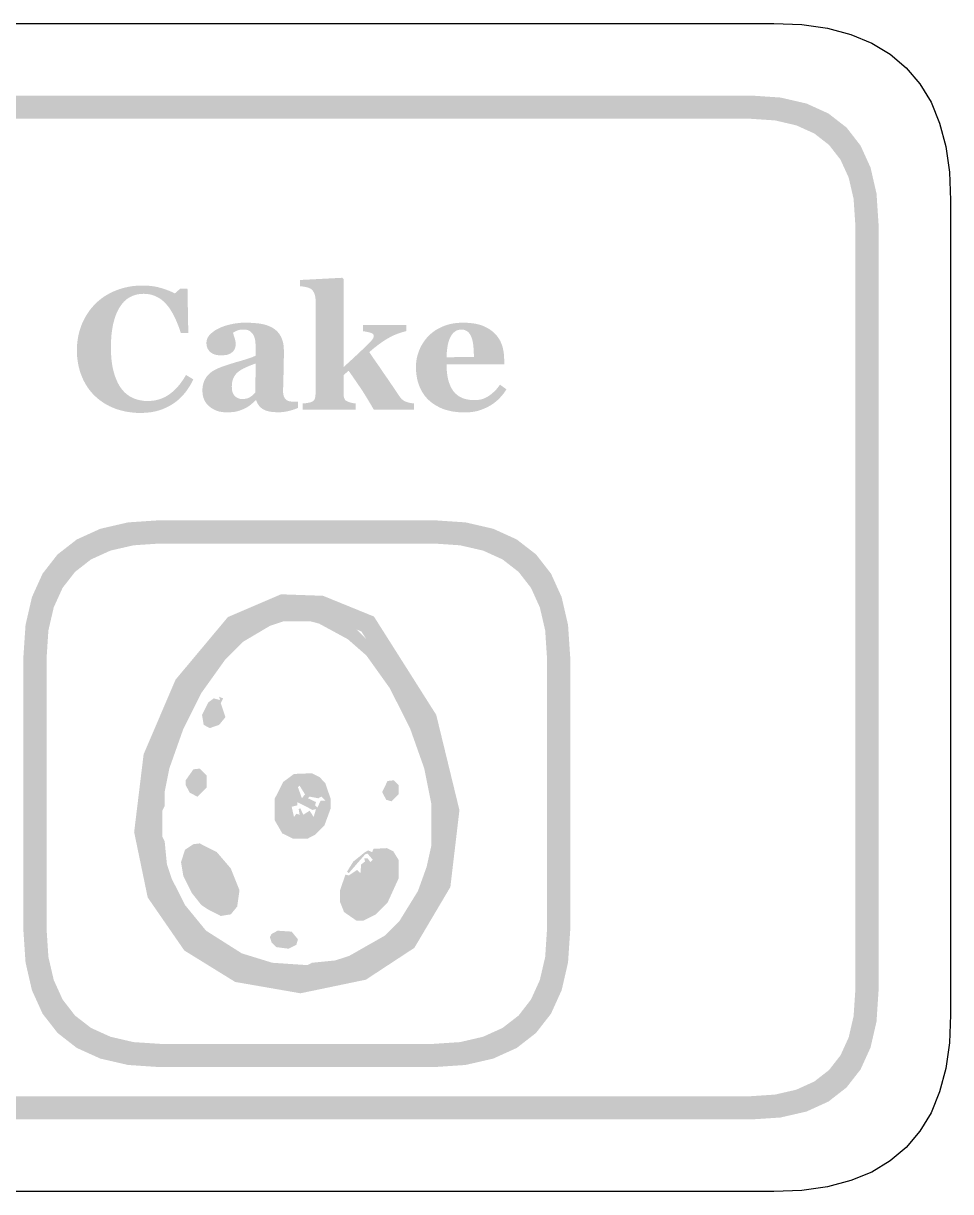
# Model space of a CAD drawing. Header units: millimetres. Extents: x 6 to 294, y 109 to 451.
# Drawn here: x 54.1 to 70.04, y 268.86 to 288.94 of the extents above; entities that cross this region are included whole.
import ezdxf

# ---------------------------------------------------------------- set-up
doc = ezdxf.new("R2010")
doc.units = ezdxf.units.MM
doc.layers.add('CUT', color=1, linetype='Continuous')
doc.layers.add('RASTER', color=7, linetype='Continuous')

msp = doc.modelspace()

# ---------------------------------------------------------------- hatches: boundary and pattern name
at = {"layer": 'RASTER'}
h = msp.add_hatch(color=7, dxfattribs=at)
h.paths.add_polyline_path([(7.2, 285.501), (7.234, 286.016), (7.337, 286.463), (7.509, 286.841), (7.75, 287.151), (8.059, 287.391), (8.438, 287.563), (8.884, 287.666), (9.4, 287.701), (66.6, 287.701), (67.116, 287.666), (67.563, 287.563), (67.941, 287.391), (68.25, 287.151), (68.491, 286.841), (68.663, 286.463), (68.766, 286.016), (68.8, 285.501), (68.8, 272.301), (68.766, 271.785), (68.663, 271.338), (68.491, 270.96), (68.25, 270.651), (67.941, 270.41), (67.563, 270.238), (67.116, 270.135), (66.6, 270.101), (9.4, 270.101), (8.884, 270.135), (8.438, 270.238), (8.059, 270.41), (7.75, 270.651), (7.509, 270.96), (7.337, 271.338), (7.234, 271.785), (7.2, 272.301)])
h.paths.add_polyline_path([(7.6, 285.501), (7.6, 272.301), (7.628, 271.879), (7.712, 271.513), (7.853, 271.204), (8.05, 270.951), (8.303, 270.754), (8.612, 270.613), (8.978, 270.529), (9.4, 270.501), (66.6, 270.501), (67.022, 270.529), (67.387, 270.613), (67.697, 270.754), (67.95, 270.951), (68.147, 271.204), (68.288, 271.513), (68.372, 271.879), (68.4, 272.301), (68.4, 285.501), (68.372, 285.923), (68.288, 286.288), (68.147, 286.598), (67.95, 286.851), (67.697, 287.048), (67.387, 287.188), (67.022, 287.273), (66.6, 287.301), (9.4, 287.301), (8.978, 287.273), (8.612, 287.188), (8.303, 287.048), (8.05, 286.851), (7.853, 286.598), (7.712, 286.288), (7.628, 285.923), (7.6, 285.501)], flags=0)
for points in [[(60.813, 282.301), (60.124, 282.301), (60.092, 282.356), (60.061, 282.409), (60.031, 282.459), (60.002, 282.508), (59.973, 282.554), (59.945, 282.599), (59.917, 282.641), (59.891, 282.681), (59.864, 282.72), (59.839, 282.758), (59.813, 282.795), (59.788, 282.831), (59.763, 282.867), (59.739, 282.902), (59.715, 282.937), (59.691, 282.97), (59.604, 282.896), (59.604, 282.576), (59.604, 282.563), (59.604, 282.551), (59.606, 282.539), (59.607, 282.528), (59.61, 282.518), (59.612, 282.508), (59.615, 282.498), (59.619, 282.49), (59.623, 282.482), (59.628, 282.474), (59.634, 282.467), (59.641, 282.46), (59.649, 282.455), (59.658, 282.449), (59.668, 282.444), (59.678, 282.44), (59.685, 282.437), (59.692, 282.434), (59.699, 282.432), (59.707, 282.429), (59.715, 282.426), (59.723, 282.424), (59.731, 282.422), (59.74, 282.419), (59.749, 282.417), (59.757, 282.415), (59.766, 282.414), (59.775, 282.412), (59.784, 282.411), (59.792, 282.41), (59.801, 282.409), (59.81, 282.408), (59.81, 282.301), (58.903, 282.301), (58.903, 282.408), (58.912, 282.408), (58.922, 282.409), (58.931, 282.41), (58.94, 282.411), (58.949, 282.412), (58.958, 282.413), (58.967, 282.415), (58.977, 282.416), (58.986, 282.417), (58.994, 282.419), (59.003, 282.42), (59.011, 282.422), (59.019, 282.424), (59.027, 282.426), (59.034, 282.428), (59.041, 282.43), (59.052, 282.434), (59.063, 282.439), (59.072, 282.444), (59.08, 282.45), (59.088, 282.457), (59.094, 282.464), (59.1, 282.471), (59.105, 282.48), (59.109, 282.488), (59.112, 282.498), (59.115, 282.508), (59.117, 282.518), (59.119, 282.53), (59.121, 282.542), (59.121, 282.554), (59.122, 282.567), (59.122, 284.201), (59.121, 284.213), (59.12, 284.225), (59.119, 284.237), (59.116, 284.25), (59.113, 284.263), (59.11, 284.275), (59.105, 284.288), (59.1, 284.301), (59.095, 284.314), (59.088, 284.325), (59.082, 284.336), (59.074, 284.347), (59.066, 284.356), (59.057, 284.365), (59.048, 284.372), (59.038, 284.379), (59.031, 284.384), (59.022, 284.388), (59.013, 284.392), (59.003, 284.396), (58.992, 284.399), (58.981, 284.402), (58.968, 284.406), (58.955, 284.409), (58.941, 284.411), (58.927, 284.414), (58.914, 284.416), (58.901, 284.418), (58.889, 284.42), (58.877, 284.421), (58.865, 284.422), (58.854, 284.423), (58.854, 284.53), (59.582, 284.568), (59.604, 284.545), (59.604, 283.033), (59.631, 283.058), (59.659, 283.083), (59.689, 283.11), (59.719, 283.138), (59.75, 283.166), (59.781, 283.196), (59.814, 283.226), (59.847, 283.257), (59.88, 283.289), (59.912, 283.318), (59.942, 283.347), (59.97, 283.374), (59.996, 283.399), (60.021, 283.424), (60.044, 283.447), (60.065, 283.468), (60.076, 283.48), (60.086, 283.492), (60.095, 283.502), (60.102, 283.512), (60.108, 283.521), (60.113, 283.529), (60.116, 283.537), (60.118, 283.544), (60.12, 283.55), (60.121, 283.555), (60.122, 283.56), (60.122, 283.564), (60.123, 283.568), (60.123, 283.571), (60.123, 283.573), (60.124, 283.575), (60.123, 283.582), (60.121, 283.588), (60.117, 283.594), (60.112, 283.599), (60.106, 283.605), (60.098, 283.61), (60.088, 283.615), (60.077, 283.619), (60.065, 283.623), (60.051, 283.628), (60.036, 283.632), (60.02, 283.636), (60.002, 283.639), (59.982, 283.643), (59.961, 283.647), (59.939, 283.65), (59.939, 283.754), (60.683, 283.754), (60.683, 283.653), (60.648, 283.643), (60.614, 283.633), (60.583, 283.623), (60.554, 283.613), (60.527, 283.604), (60.503, 283.594), (60.48, 283.585), (60.46, 283.576), (60.44, 283.567), (60.42, 283.556), (60.4, 283.546), (60.379, 283.534), (60.358, 283.522), (60.337, 283.509), (60.314, 283.495), (60.292, 283.48), (60.277, 283.47), (60.262, 283.46), (60.247, 283.45), (60.233, 283.44), (60.218, 283.429), (60.204, 283.419), (60.19, 283.408), (60.176, 283.397), (60.161, 283.386), (60.146, 283.374), (60.131, 283.362), (60.115, 283.349), (60.098, 283.335), (60.081, 283.32), (60.064, 283.305), (60.046, 283.29), (60.081, 283.238), (60.116, 283.187), (60.15, 283.138), (60.184, 283.089), (60.217, 283.042), (60.249, 282.995), (60.28, 282.949), (60.311, 282.904), (60.342, 282.86), (60.373, 282.814), (60.404, 282.768), (60.436, 282.722), (60.468, 282.675), (60.5, 282.627), (60.533, 282.578), (60.566, 282.529), (60.578, 282.513), (60.59, 282.498), (60.603, 282.484), (60.617, 282.472), (60.631, 282.461), (60.646, 282.452), (60.662, 282.444), (60.679, 282.437), (60.696, 282.431), (60.712, 282.426), (60.729, 282.422), (60.746, 282.418), (60.763, 282.415), (60.78, 282.412), (60.797, 282.409), (60.813, 282.408)], [(56.107, 282.245), (56.05, 282.246), (55.995, 282.25), (55.94, 282.256), (55.886, 282.264), (55.833, 282.274), (55.781, 282.287), (55.729, 282.302), (55.679, 282.319), (55.63, 282.339), (55.583, 282.36), (55.537, 282.384), (55.493, 282.41), (55.45, 282.438), (55.409, 282.468), (55.37, 282.5), (55.332, 282.534), (55.297, 282.569), (55.263, 282.607), (55.232, 282.646), (55.202, 282.688), (55.175, 282.731), (55.149, 282.777), (55.125, 282.825), (55.104, 282.874), (55.084, 282.926), (55.067, 282.978), (55.053, 283.032), (55.041, 283.087), (55.032, 283.144), (55.025, 283.201), (55.021, 283.26), (55.02, 283.32), (55.021, 283.38), (55.025, 283.439), (55.032, 283.497), (55.041, 283.553), (55.053, 283.608), (55.067, 283.663), (55.085, 283.716), (55.104, 283.768), (55.126, 283.818), (55.151, 283.867), (55.177, 283.914), (55.206, 283.96), (55.236, 284.004), (55.269, 284.046), (55.304, 284.086), (55.341, 284.125), (55.379, 284.16), (55.419, 284.194), (55.461, 284.226), (55.505, 284.256), (55.551, 284.283), (55.599, 284.309), (55.648, 284.332), (55.7, 284.354), (55.753, 284.373), (55.806, 284.389), (55.861, 284.403), (55.917, 284.415), (55.973, 284.424), (56.03, 284.43), (56.089, 284.434), (56.148, 284.435), (56.191, 284.434), (56.232, 284.432), (56.273, 284.429), (56.313, 284.425), (56.352, 284.419), (56.39, 284.412), (56.427, 284.403), (56.463, 284.393), (56.498, 284.383), (56.531, 284.372), (56.563, 284.36), (56.594, 284.349), (56.623, 284.337), (56.651, 284.325), (56.678, 284.312), (56.703, 284.299), (56.794, 284.379), (56.921, 284.379), (56.935, 283.621), (56.806, 283.621), (56.778, 283.705), (56.748, 283.783), (56.717, 283.855), (56.685, 283.922), (56.651, 283.982), (56.616, 284.038), (56.58, 284.087), (56.542, 284.13), (56.502, 284.168), (56.461, 284.202), (56.417, 284.229), (56.371, 284.252), (56.323, 284.27), (56.273, 284.283), (56.221, 284.29), (56.167, 284.293), (56.1, 284.289), (56.038, 284.278), (55.979, 284.259), (55.925, 284.232), (55.874, 284.198), (55.828, 284.157), (55.786, 284.107), (55.748, 284.051), (55.714, 283.987), (55.685, 283.917), (55.661, 283.841), (55.64, 283.759), (55.625, 283.671), (55.613, 283.577), (55.607, 283.477), (55.604, 283.37), (55.605, 283.309), (55.608, 283.251), (55.611, 283.195), (55.617, 283.141), (55.624, 283.089), (55.632, 283.04), (55.642, 282.992), (55.654, 282.948), (55.666, 282.905), (55.68, 282.864), (55.695, 282.826), (55.71, 282.79), (55.727, 282.755), (55.744, 282.723), (55.762, 282.693), (55.782, 282.666), (55.803, 282.639), (55.826, 282.614), (55.85, 282.59), (55.874, 282.569), (55.9, 282.55), (55.926, 282.532), (55.954, 282.516), (55.982, 282.502), (56.012, 282.49), (56.042, 282.479), (56.073, 282.471), (56.104, 282.463), (56.137, 282.458), (56.17, 282.453), (56.204, 282.451), (56.239, 282.45), (56.289, 282.452), (56.339, 282.457), (56.386, 282.466), (56.433, 282.478), (56.478, 282.494), (56.521, 282.513), (56.563, 282.535), (56.604, 282.562), (56.644, 282.591), (56.683, 282.624), (56.721, 282.661), (56.758, 282.701), (56.794, 282.745), (56.829, 282.793), (56.863, 282.844), (56.896, 282.898), (57.022, 282.822), (57.006, 282.79), (56.99, 282.76), (56.973, 282.729), (56.955, 282.7), (56.937, 282.672), (56.918, 282.644), (56.899, 282.617), (56.879, 282.592), (56.858, 282.567), (56.837, 282.542), (56.815, 282.519), (56.792, 282.497), (56.768, 282.475), (56.744, 282.455), (56.719, 282.435), (56.693, 282.417), (56.664, 282.397), (56.633, 282.378), (56.603, 282.361), (56.571, 282.345), (56.539, 282.33), (56.506, 282.315), (56.472, 282.302), (56.437, 282.291), (56.401, 282.28), (56.364, 282.271), (56.325, 282.263), (56.285, 282.256), (56.243, 282.252), (56.199, 282.248), (56.154, 282.246), (56.107, 282.245)]]:
    msp.add_hatch(color=7, dxfattribs=at).paths.add_polyline_path(points)
h = msp.add_hatch(color=7, dxfattribs=at)
h.paths.add_polyline_path([(58.821, 282.332), (58.805, 282.325), (58.788, 282.318), (58.77, 282.311), (58.751, 282.305), (58.732, 282.298), (58.711, 282.292), (58.691, 282.286), (58.669, 282.28), (58.647, 282.275), (58.624, 282.27), (58.602, 282.266), (58.578, 282.263), (58.555, 282.26), (58.531, 282.258), (58.507, 282.257), (58.483, 282.257), (58.439, 282.258), (58.399, 282.26), (58.361, 282.264), (58.327, 282.27), (58.295, 282.278), (58.266, 282.287), (58.241, 282.298), (58.218, 282.31), (58.197, 282.324), (58.179, 282.34), (58.162, 282.357), (58.146, 282.375), (58.133, 282.395), (58.121, 282.416), (58.111, 282.439), (58.102, 282.463), (58.093, 282.463), (58.081, 282.451), (58.069, 282.439), (58.056, 282.428), (58.044, 282.417), (58.032, 282.407), (58.021, 282.397), (58.009, 282.387), (57.997, 282.378), (57.986, 282.37), (57.974, 282.361), (57.962, 282.354), (57.95, 282.346), (57.937, 282.338), (57.924, 282.331), (57.912, 282.325), (57.898, 282.318), (57.881, 282.311), (57.864, 282.303), (57.848, 282.297), (57.831, 282.29), (57.814, 282.285), (57.798, 282.28), (57.782, 282.275), (57.766, 282.271), (57.749, 282.267), (57.731, 282.264), (57.711, 282.261), (57.69, 282.259), (57.666, 282.258), (57.642, 282.256), (57.616, 282.256), (57.588, 282.255), (57.546, 282.257), (57.506, 282.262), (57.467, 282.269), (57.43, 282.28), (57.395, 282.295), (57.361, 282.312), (57.329, 282.332), (57.298, 282.356), (57.27, 282.382), (57.245, 282.41), (57.225, 282.44), (57.208, 282.472), (57.195, 282.507), (57.185, 282.543), (57.18, 282.581), (57.178, 282.622), (57.178, 282.645), (57.179, 282.667), (57.181, 282.689), (57.184, 282.71), (57.188, 282.729), (57.193, 282.748), (57.198, 282.766), (57.204, 282.783), (57.211, 282.8), (57.219, 282.816), (57.227, 282.831), (57.236, 282.846), (57.246, 282.861), (57.256, 282.875), (57.267, 282.888), (57.279, 282.901), (57.29, 282.913), (57.302, 282.924), (57.314, 282.934), (57.326, 282.944), (57.339, 282.954), (57.353, 282.963), (57.366, 282.971), (57.381, 282.979), (57.395, 282.987), (57.41, 282.994), (57.426, 283.001), (57.441, 283.009), (57.457, 283.016), (57.474, 283.023), (57.49, 283.029), (57.507, 283.036), (57.541, 283.048), (57.577, 283.061), (57.614, 283.073), (57.652, 283.085), (57.693, 283.098), (57.735, 283.111), (57.778, 283.124), (57.824, 283.136), (57.868, 283.149), (57.91, 283.162), (57.948, 283.174), (57.983, 283.186), (58.016, 283.197), (58.045, 283.208), (58.07, 283.219), (58.093, 283.23), (58.093, 283.37), (58.093, 283.38), (58.093, 283.39), (58.092, 283.401), (58.092, 283.413), (58.091, 283.425), (58.09, 283.438), (58.089, 283.452), (58.087, 283.467), (58.086, 283.482), (58.084, 283.496), (58.081, 283.509), (58.078, 283.522), (58.075, 283.534), (58.071, 283.546), (58.067, 283.557), (58.063, 283.568), (58.057, 283.579), (58.051, 283.59), (58.044, 283.601), (58.036, 283.611), (58.028, 283.621), (58.019, 283.63), (58.009, 283.639), (57.998, 283.647), (57.987, 283.655), (57.974, 283.661), (57.961, 283.667), (57.947, 283.671), (57.932, 283.675), (57.916, 283.677), (57.9, 283.679), (57.882, 283.679), (57.867, 283.679), (57.851, 283.678), (57.837, 283.677), (57.823, 283.675), (57.81, 283.672), (57.798, 283.669), (57.786, 283.665), (57.775, 283.661), (57.764, 283.656), (57.754, 283.652), (57.745, 283.647), (57.736, 283.642), (57.727, 283.638), (57.719, 283.633), (57.712, 283.628), (57.705, 283.624), (57.706, 283.616), (57.708, 283.607), (57.711, 283.597), (57.714, 283.587), (57.717, 283.575), (57.721, 283.562), (57.725, 283.549), (57.73, 283.534), (57.735, 283.519), (57.739, 283.504), (57.742, 283.49), (57.745, 283.475), (57.748, 283.461), (57.749, 283.447), (57.75, 283.432), (57.75, 283.418), (57.75, 283.412), (57.75, 283.405), (57.749, 283.398), (57.747, 283.39), (57.745, 283.382), (57.743, 283.374), (57.74, 283.365), (57.737, 283.356), (57.734, 283.347), (57.73, 283.338), (57.726, 283.33), (57.721, 283.323), (57.716, 283.316), (57.711, 283.309), (57.705, 283.303), (57.699, 283.297), (57.691, 283.29), (57.682, 283.283), (57.673, 283.277), (57.664, 283.271), (57.654, 283.265), (57.644, 283.26), (57.634, 283.256), (57.624, 283.251), (57.613, 283.248), (57.6, 283.244), (57.586, 283.242), (57.571, 283.239), (57.554, 283.238), (57.536, 283.236), (57.517, 283.236), (57.496, 283.235), (57.466, 283.236), (57.438, 283.239), (57.412, 283.244), (57.388, 283.25), (57.365, 283.259), (57.345, 283.269), (57.326, 283.281), (57.31, 283.295), (57.295, 283.31), (57.282, 283.327), (57.271, 283.344), (57.262, 283.363), (57.255, 283.383), (57.251, 283.404), (57.248, 283.426), (57.247, 283.449), (57.248, 283.469), (57.251, 283.489), (57.256, 283.508), (57.263, 283.527), (57.272, 283.545), (57.283, 283.563), (57.296, 283.58), (57.312, 283.596), (57.329, 283.612), (57.346, 283.628), (57.365, 283.642), (57.384, 283.656), (57.404, 283.669), (57.426, 283.681), (57.448, 283.693), (57.471, 283.704), (57.494, 283.715), (57.519, 283.725), (57.544, 283.734), (57.57, 283.743), (57.597, 283.751), (57.625, 283.759), (57.654, 283.766), (57.683, 283.772), (57.713, 283.778), (57.742, 283.783), (57.771, 283.787), (57.799, 283.79), (57.826, 283.793), (57.853, 283.795), (57.88, 283.796), (57.906, 283.796), (57.941, 283.796), (57.975, 283.795), (58.009, 283.794), (58.042, 283.792), (58.074, 283.79), (58.106, 283.787), (58.136, 283.784), (58.167, 283.78), (58.196, 283.775), (58.224, 283.769), (58.252, 283.762), (58.279, 283.754), (58.306, 283.744), (58.331, 283.734), (58.356, 283.723), (58.38, 283.71), (58.402, 283.696), (58.423, 283.681), (58.443, 283.665), (58.462, 283.647), (58.479, 283.628), (58.496, 283.607), (58.511, 283.585), (58.525, 283.561), (58.537, 283.536), (58.548, 283.509), (58.557, 283.48), (58.565, 283.449), (58.571, 283.416), (58.575, 283.382), (58.577, 283.345), (58.578, 283.307), (58.578, 283.265), (58.578, 283.221), (58.577, 283.174), (58.576, 283.126), (58.576, 283.076), (58.574, 283.024), (58.573, 282.97), (58.572, 282.915), (58.57, 282.86), (58.569, 282.811), (58.568, 282.766), (58.567, 282.726), (58.566, 282.691), (58.565, 282.661), (58.565, 282.636), (58.565, 282.616), (58.565, 282.6), (58.566, 282.585), (58.568, 282.57), (58.57, 282.557), (58.573, 282.544), (58.576, 282.533), (58.58, 282.522), (58.585, 282.512), (58.59, 282.503), (58.596, 282.494), (58.603, 282.486), (58.61, 282.478), (58.618, 282.472), (58.626, 282.465), (58.636, 282.46), (58.646, 282.455), (58.652, 282.452), (58.66, 282.449), (58.668, 282.447), (58.678, 282.445), (58.688, 282.444), (58.699, 282.442), (58.711, 282.441), (58.724, 282.441), (58.737, 282.44), (58.75, 282.44), (58.763, 282.439), (58.775, 282.439), (58.787, 282.439), (58.799, 282.439), (58.81, 282.439), (58.821, 282.438)])
h.paths.add_polyline_path([(58.093, 283.095), (58.073, 283.088), (58.052, 283.08), (58.032, 283.073), (58.012, 283.065), (57.991, 283.057), (57.971, 283.048), (57.951, 283.04), (57.931, 283.031), (57.911, 283.022), (57.892, 283.013), (57.874, 283.004), (57.857, 282.994), (57.841, 282.985), (57.826, 282.975), (57.812, 282.965), (57.799, 282.956), (57.786, 282.945), (57.773, 282.934), (57.761, 282.922), (57.75, 282.909), (57.74, 282.895), (57.731, 282.881), (57.722, 282.866), (57.714, 282.851), (57.707, 282.835), (57.7, 282.818), (57.695, 282.8), (57.691, 282.781), (57.687, 282.762), (57.685, 282.742), (57.684, 282.722), (57.683, 282.701), (57.684, 282.673), (57.686, 282.648), (57.69, 282.624), (57.696, 282.602), (57.703, 282.582), (57.712, 282.565), (57.723, 282.549), (57.735, 282.535), (57.748, 282.523), (57.763, 282.513), (57.778, 282.504), (57.793, 282.497), (57.81, 282.491), (57.827, 282.487), (57.845, 282.485), (57.863, 282.484), (57.883, 282.484), (57.902, 282.486), (57.92, 282.489), (57.937, 282.492), (57.953, 282.497), (57.968, 282.502), (57.982, 282.509), (57.996, 282.517), (58.009, 282.525), (58.021, 282.534), (58.033, 282.544), (58.045, 282.554), (58.056, 282.564), (58.067, 282.575), (58.077, 282.586), (58.087, 282.598)], flags=0)
h = msp.add_hatch(color=7, dxfattribs=at)
h.paths.add_polyline_path([(62.404, 282.651), (62.391, 282.63), (62.377, 282.61), (62.363, 282.59), (62.348, 282.57), (62.332, 282.55), (62.315, 282.531), (62.298, 282.512), (62.281, 282.493), (62.262, 282.475), (62.243, 282.458), (62.223, 282.441), (62.203, 282.425), (62.182, 282.409), (62.161, 282.394), (62.138, 282.38), (62.116, 282.367), (62.091, 282.353), (62.067, 282.341), (62.042, 282.329), (62.017, 282.318), (61.992, 282.308), (61.967, 282.298), (61.942, 282.29), (61.917, 282.282), (61.892, 282.276), (61.865, 282.27), (61.838, 282.265), (61.809, 282.261), (61.78, 282.258), (61.75, 282.256), (61.719, 282.254), (61.687, 282.254), (61.633, 282.255), (61.582, 282.258), (61.532, 282.263), (61.485, 282.269), (61.439, 282.278), (61.395, 282.289), (61.353, 282.301), (61.312, 282.315), (61.274, 282.331), (61.237, 282.349), (61.202, 282.368), (61.169, 282.388), (61.137, 282.409), (61.107, 282.432), (61.079, 282.456), (61.052, 282.481), (61.027, 282.508), (61.004, 282.535), (60.983, 282.564), (60.963, 282.594), (60.944, 282.626), (60.928, 282.658), (60.913, 282.692), (60.899, 282.726), (60.887, 282.762), (60.877, 282.799), (60.868, 282.836), (60.861, 282.874), (60.856, 282.912), (60.852, 282.952), (60.849, 282.992), (60.849, 283.033), (60.849, 283.07), (60.852, 283.107), (60.856, 283.144), (60.862, 283.18), (60.87, 283.215), (60.88, 283.25), (60.891, 283.285), (60.904, 283.32), (60.918, 283.353), (60.934, 283.386), (60.951, 283.418), (60.97, 283.449), (60.99, 283.479), (61.012, 283.508), (61.035, 283.536), (61.06, 283.563), (61.085, 283.589), (61.113, 283.613), (61.142, 283.636), (61.172, 283.658), (61.204, 283.678), (61.238, 283.697), (61.274, 283.715), (61.311, 283.732), (61.349, 283.747), (61.389, 283.76), (61.43, 283.771), (61.471, 283.78), (61.514, 283.787), (61.558, 283.792), (61.604, 283.795), (61.65, 283.796), (61.7, 283.796), (61.748, 283.793), (61.793, 283.789), (61.837, 283.784), (61.878, 283.777), (61.916, 283.768), (61.953, 283.758), (61.987, 283.747), (62.019, 283.734), (62.05, 283.719), (62.079, 283.704), (62.107, 283.687), (62.134, 283.669), (62.159, 283.65), (62.183, 283.63), (62.205, 283.609), (62.225, 283.588), (62.244, 283.565), (62.261, 283.542), (62.277, 283.518), (62.292, 283.493), (62.305, 283.467), (62.316, 283.44), (62.327, 283.412), (62.336, 283.383), (62.343, 283.354), (62.35, 283.325), (62.355, 283.296), (62.359, 283.266), (62.362, 283.235), (62.364, 283.205), (62.365, 283.174), (62.365, 283.079), (61.375, 283.079), (61.376, 283.006), (61.382, 282.937), (61.391, 282.874), (61.403, 282.814), (61.42, 282.759), (61.44, 282.709), (61.463, 282.663), (61.49, 282.622), (61.521, 282.585), (61.557, 282.553), (61.596, 282.526), (61.64, 282.504), (61.688, 282.487), (61.74, 282.475), (61.797, 282.467), (61.858, 282.465), (61.892, 282.466), (61.925, 282.47), (61.957, 282.475), (61.989, 282.484), (62.019, 282.494), (62.049, 282.507), (62.078, 282.523), (62.105, 282.54), (62.132, 282.56), (62.158, 282.581), (62.183, 282.603), (62.207, 282.626), (62.23, 282.65), (62.252, 282.676), (62.273, 282.703), (62.293, 282.731)])
h.paths.add_polyline_path([(61.845, 283.208), (61.845, 283.23), (61.844, 283.252), (61.843, 283.274), (61.843, 283.297), (61.841, 283.319), (61.84, 283.342), (61.838, 283.365), (61.836, 283.388), (61.834, 283.41), (61.831, 283.432), (61.827, 283.452), (61.824, 283.472), (61.82, 283.49), (61.815, 283.507), (61.81, 283.523), (61.805, 283.539), (61.799, 283.555), (61.792, 283.571), (61.784, 283.585), (61.776, 283.599), (61.767, 283.611), (61.758, 283.623), (61.748, 283.633), (61.737, 283.643), (61.726, 283.651), (61.714, 283.658), (61.701, 283.664), (61.688, 283.669), (61.674, 283.673), (61.659, 283.676), (61.644, 283.677), (61.628, 283.678), (61.6, 283.676), (61.574, 283.671), (61.55, 283.662), (61.526, 283.649), (61.505, 283.633), (61.484, 283.613), (61.465, 283.59), (61.448, 283.563), (61.432, 283.533), (61.418, 283.498), (61.406, 283.459), (61.396, 283.416), (61.388, 283.369), (61.381, 283.317), (61.377, 283.261), (61.375, 283.202)], flags=0)
h = msp.add_hatch(color=7, dxfattribs=at)
h.paths.add_polyline_path([(54.1, 278.051), (54.137, 278.602), (54.247, 279.079), (54.43, 279.483), (54.687, 279.813), (55.018, 280.07), (55.422, 280.254), (55.899, 280.364), (56.45, 280.401), (61.15, 280.401), (61.701, 280.364), (62.178, 280.254), (62.582, 280.07), (62.913, 279.813), (63.17, 279.483), (63.353, 279.079), (63.463, 278.602), (63.5, 278.051), (63.5, 273.351), (63.463, 272.8), (63.353, 272.323), (63.17, 271.919), (62.912, 271.588), (62.582, 271.331), (62.178, 271.148), (61.701, 271.038), (61.15, 271.001), (56.45, 271.001), (55.899, 271.038), (55.422, 271.148), (55.018, 271.331), (54.688, 271.588), (54.43, 271.919), (54.247, 272.323), (54.137, 272.8), (54.1, 273.351)])
h.paths.add_polyline_path([(54.5, 278.051), (54.5, 273.351), (54.53, 272.894), (54.622, 272.498), (54.774, 272.163), (54.987, 271.888), (55.262, 271.675), (55.597, 271.523), (55.993, 271.431), (56.45, 271.401), (61.15, 271.401), (61.607, 271.431), (62.003, 271.523), (62.338, 271.675), (62.613, 271.888), (62.826, 272.163), (62.978, 272.498), (63.07, 272.894), (63.1, 273.351), (63.1, 278.051), (63.07, 278.508), (62.978, 278.904), (62.826, 279.239), (62.613, 279.513), (62.338, 279.727), (62.003, 279.879), (61.607, 279.97), (61.15, 280.001), (56.45, 280.001), (55.993, 279.97), (55.597, 279.879), (55.262, 279.727), (54.988, 279.513), (54.774, 279.239), (54.622, 278.904), (54.53, 278.508), (54.5, 278.051)], flags=0)
h = msp.add_hatch(color=7, dxfattribs=at)
h.paths.add_polyline_path([(58.529, 279.128), (59.252, 279.102), (60.126, 278.746), (61.197, 277.056), (61.596, 275.418), (61.44, 274.097), (60.821, 273.051), (59.988, 272.504), (58.863, 272.27), (57.741, 272.465), (56.866, 273.006), (56.237, 273.917), (56.004, 275.04), (56.167, 276.379), (56.716, 277.661), (57.616, 278.737)])
h.paths.add_polyline_path([(58.589, 278.806), (57.812, 278.473), (56.992, 277.491), (56.479, 276.295), (56.328, 275.053), (56.537, 274.045), (57.091, 273.243), (57.857, 272.77), (58.858, 272.596), (59.864, 272.804), (60.583, 273.278), (61.13, 274.202), (61.272, 275.399), (60.899, 276.929), (59.911, 278.489), (59.184, 278.784), (58.589, 278.806)], flags=0)
h = msp.add_hatch(color=7, dxfattribs=at)
h.paths.add_polyline_path([(58.51, 278.855), (59.102, 278.867), (59.343, 278.786), (59.837, 278.517), (60.28, 278.075), (60.561, 277.672), (60.871, 277.097), (61.152, 276.374), (61.313, 275.69), (61.313, 274.725), (61.273, 274.524), (61.072, 273.921), (60.883, 273.587), (60.4, 273.064), (60.159, 272.903), (59.785, 272.714), (59.182, 272.553), (58.458, 272.553), (58.257, 272.594), (57.775, 272.754), (57.36, 272.984), (56.999, 273.265), (56.757, 273.547), (56.407, 274.242), (56.287, 274.725), (56.287, 275.61), (56.327, 275.69), (56.367, 276.092), (56.488, 276.494), (56.838, 277.311), (57.159, 277.833), (57.602, 278.356), (58.044, 278.678)])
h.paths.add_polyline_path([(58.579, 278.666), (58.338, 278.585), (57.883, 278.316), (57.561, 277.994), (57.159, 277.431), (56.85, 276.816), (56.608, 276.132), (56.528, 275.73), (56.528, 275.489), (56.488, 275.408), (56.488, 274.966), (56.528, 274.886), (56.568, 274.484), (56.649, 274.242), (56.878, 273.788), (57.24, 273.346), (57.855, 272.956), (58.378, 272.795), (58.981, 272.754), (59.061, 272.795), (59.463, 272.835), (59.705, 272.915), (60.32, 273.265), (60.561, 273.506), (60.883, 274.029), (61.032, 274.443), (61.112, 274.805), (61.112, 275.529), (60.992, 276.132), (60.75, 276.816), (60.4, 277.512), (59.998, 278.075), (59.677, 278.356), (59.182, 278.625), (59.021, 278.666)], flags=0)
h.paths.add_polyline_path([(57.465, 277.367), (57.533, 277.339), (57.493, 277.258), (57.574, 277.017), (57.465, 276.884), (57.304, 276.828), (57.2, 276.884), (57.171, 277.057), (57.28, 277.27), (57.372, 277.339), (57.481, 277.311)], flags=0)
h.paths.add_polyline_path([(57.023, 276.12), (57.131, 276.132), (57.252, 276.012), (57.252, 275.811), (57.091, 275.65), (56.958, 275.718), (56.89, 275.851), (56.89, 275.931)], flags=0)
h.paths.add_polyline_path([(58.752, 276.04), (59.061, 276.052), (59.194, 275.984), (59.291, 275.879), (59.383, 275.61), (59.383, 275.449), (59.275, 275.155), (59.114, 274.994), (58.981, 274.926), (58.74, 274.926), (58.551, 275.018), (58.418, 275.248), (58.418, 275.61), (58.567, 275.903)], flags=0)
h.paths.add_polyline_path([(60.36, 275.919), (60.469, 275.931), (60.549, 275.851), (60.549, 275.69), (60.429, 275.569), (60.336, 275.597), (60.268, 275.73)], flags=0)
h.paths.add_polyline_path([(58.848, 275.839), (58.82, 275.811), (58.888, 275.622), (58.941, 275.69)], flags=0)
h.paths.add_polyline_path([(59.021, 275.65), (58.993, 275.622), (59.13, 275.557), (59.114, 275.501), (59.154, 275.461), (59.21, 275.581), (59.291, 275.581), (59.222, 275.65), (59.17, 275.622)], flags=0)
h.paths.add_polyline_path([(58.808, 275.557), (58.808, 275.501), (58.712, 275.477), (58.752, 275.3), (58.792, 275.356), (58.848, 275.34), (58.832, 275.437), (58.86, 275.449), (58.913, 275.34), (59.021, 275.408), (59.09, 275.3), (59.13, 275.437), (59.073, 275.421)], flags=0)
h.paths.add_polyline_path([(57.023, 274.833), (57.131, 274.846), (57.425, 274.697), (57.666, 274.415), (57.815, 274.041), (57.775, 273.76), (57.666, 273.627), (57.493, 273.599), (57.28, 273.708), (57.159, 273.788), (56.999, 273.989), (56.85, 274.283), (56.81, 274.524), (56.878, 274.737)], flags=0)
h.paths.add_polyline_path([(60.119, 274.753), (60.348, 274.765), (60.457, 274.713), (60.549, 274.564), (60.549, 274.242), (60.36, 273.828), (60.159, 273.627), (59.946, 273.519), (59.825, 273.519), (59.612, 273.667), (59.544, 273.84), (59.544, 274.041), (59.636, 274.311), (59.693, 274.295), (59.837, 274.391), (59.894, 274.335), (59.906, 274.484), (59.974, 274.536), (59.958, 274.592), (60.014, 274.592), (60.067, 274.524), (60.107, 274.564), (60.014, 274.673), (59.974, 274.657), (59.693, 274.335), (59.665, 274.363), (59.773, 274.536), (59.974, 274.697), (60.026, 274.725), (60.095, 274.697)], flags=0)
h.paths.add_polyline_path([(58.47, 273.346), (58.712, 273.33), (58.82, 273.197), (58.792, 273.104), (58.659, 273.036), (58.446, 273.064), (58.366, 273.145), (58.338, 273.237), (58.366, 273.289)], flags=0)

# ---------------------------------------------------------------- linework, layer by layer
at = {"layer": 'CUT'}
msp.add_lwpolyline([(8.999, 288.941), (67.001, 288.941), (67.483, 288.92), (67.925, 288.857), (68.325, 288.751), (68.685, 288.603), (69.003, 288.413), (69.278, 288.179), (69.512, 287.903), (69.703, 287.585), (69.851, 287.226), (69.956, 286.825), (70.019, 286.384), (70.04, 285.902), (70.04, 271.9), (70.019, 271.418), (69.956, 270.976), (69.851, 270.576), (69.703, 270.216), (69.512, 269.898), (69.278, 269.622), (69.003, 269.389), (68.685, 269.198), (68.325, 269.05), (67.925, 268.945), (67.483, 268.882), (67.001, 268.861), (8.999, 268.861)], dxfattribs=at)

doc.saveas('drawing.dxf')
